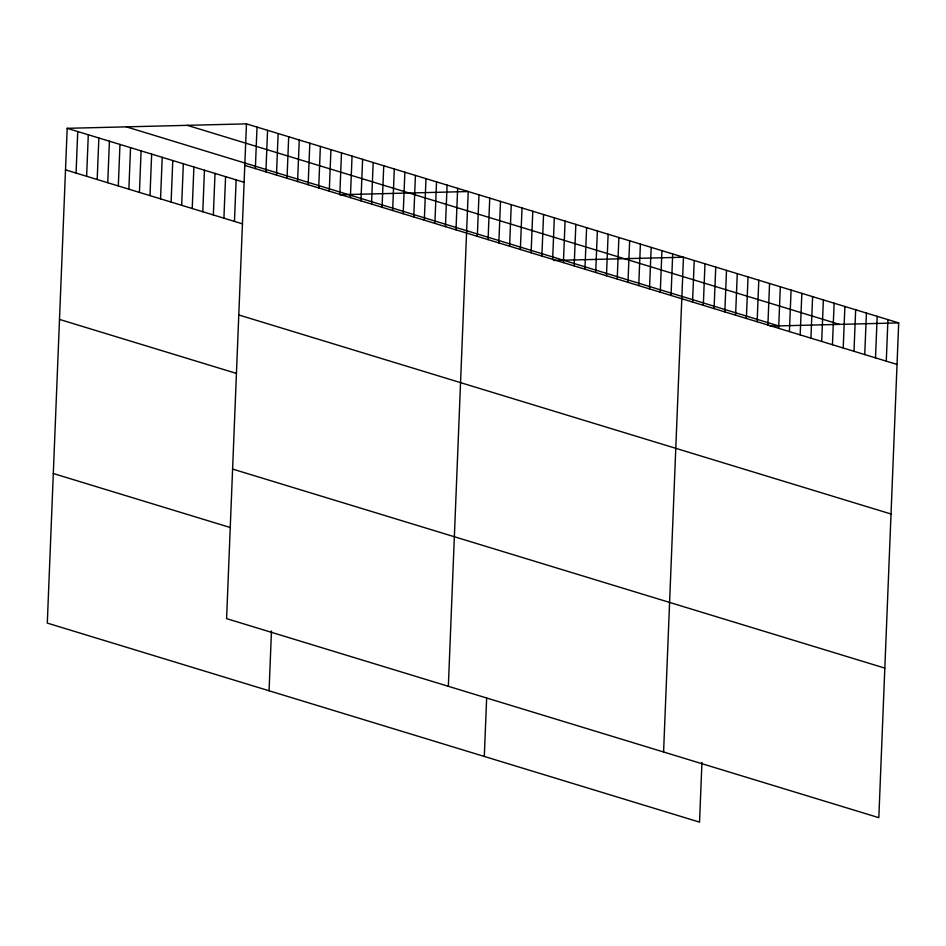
<?xml version="1.0" encoding="UTF-8"?>
<svg xmlns="http://www.w3.org/2000/svg" width="946" height="946" viewBox="0 0 946 946"><rect width="100%" height="100%" fill="white"/><g stroke="black" fill="none" stroke-linecap="round" stroke-linejoin="round"><path stroke-width="1.42" d="M246.457 123.867L226.591 618.637L878.822 817.675L898.7 322.905L246.457 123.867L67.178 128.325L47.3 623.095L699.543 822.133L701.944 762.31M76.07 173.071L77.738 131.541M86.63 176.287L88.297 134.77M97.19 179.515L98.857 137.986M107.749 182.732L109.417 141.214M118.309 185.96L119.976 144.431M128.869 189.176L130.536 147.659M139.429 192.405L141.096 150.875M149.988 195.621L151.656 154.103M160.548 198.849L162.215 157.32M171.108 202.066L172.775 160.548M181.667 205.294L183.335 163.764M192.227 208.51L193.895 166.993M202.787 211.738L204.454 170.221M213.347 214.955L215.014 173.437M223.906 218.183L225.574 176.666M234.466 221.399L236.133 179.882M255.349 168.613L257.016 127.083M265.909 171.829L267.576 130.312M276.469 175.057L278.136 133.54M287.028 178.274L288.696 136.756M269.066 690.769L271.467 630.935M297.588 181.502L299.255 139.984M308.148 184.718L309.815 143.201M318.707 187.947L320.375 146.429M329.267 191.175L330.934 149.645M339.827 194.391L341.494 152.874M350.387 197.619L352.054 156.09M360.946 200.836L362.614 159.318M371.506 204.064L373.173 162.535M382.066 207.28L383.745 165.763M392.637 210.509L394.305 168.979M403.197 213.725L404.864 172.207M413.757 216.953L415.424 175.424M424.316 220.17L425.984 178.652M434.876 223.398L436.544 181.869M445.436 226.614L447.103 185.097M455.996 229.843L457.663 188.313M448.345 686.311L468.223 191.541L339.649 194.734M477.316 236.346L478.983 194.829M488.077 239.634L489.744 198.104M498.838 242.921L500.505 201.392M484.305 756.445L486.646 698.042M509.598 246.197L511.266 204.679M520.359 249.484L522.026 207.966M531.12 252.771L532.787 211.242M541.881 256.059L543.56 214.529M552.653 259.334L554.321 217.817M563.414 262.621L565.081 221.104M574.175 265.909L575.842 224.379M584.935 269.184L586.603 227.667M595.696 272.472L597.364 230.954M606.457 275.759L608.124 234.241M617.218 279.046L618.885 237.517M627.978 282.322L629.646 240.804M638.739 285.609L640.407 244.092M649.512 288.897L651.179 247.367M660.273 292.184L661.94 250.655M671.033 295.459L672.701 253.942M663.584 751.999L683.461 257.229L553.481 260.457M692.555 302.034L694.222 260.505M703.316 305.322L704.983 263.792M714.076 308.597L715.744 267.079M724.837 311.884L726.504 270.367M735.598 315.172L737.265 273.642M746.359 318.447L748.038 276.93M757.131 321.735L758.798 280.217M767.892 325.022L769.559 283.504M778.653 328.309L780.32 286.78M789.413 331.585L791.081 290.067M800.174 334.872L801.841 293.355M810.935 338.16L812.602 296.63M821.696 341.447L823.363 299.917M832.456 344.722L834.124 303.205M843.217 348.01L844.884 306.492M853.99 351.297L855.657 309.768M864.75 354.584L866.418 313.055M875.511 357.86L877.178 316.342M886.272 361.147L887.939 319.63M770.127 326.11L898.7 322.905M187.296 125.333L839.54 324.383M126.338 126.847L778.582 325.897M244.789 165.384L897.033 364.435M67.178 128.325L244.056 182.294M65.499 169.842L242.389 223.824M238.782 314.959L891.026 514.009M59.492 319.417L236.382 373.398M232.598 469.062L884.841 668.113M53.307 473.52L230.185 527.501"/></g></svg>
